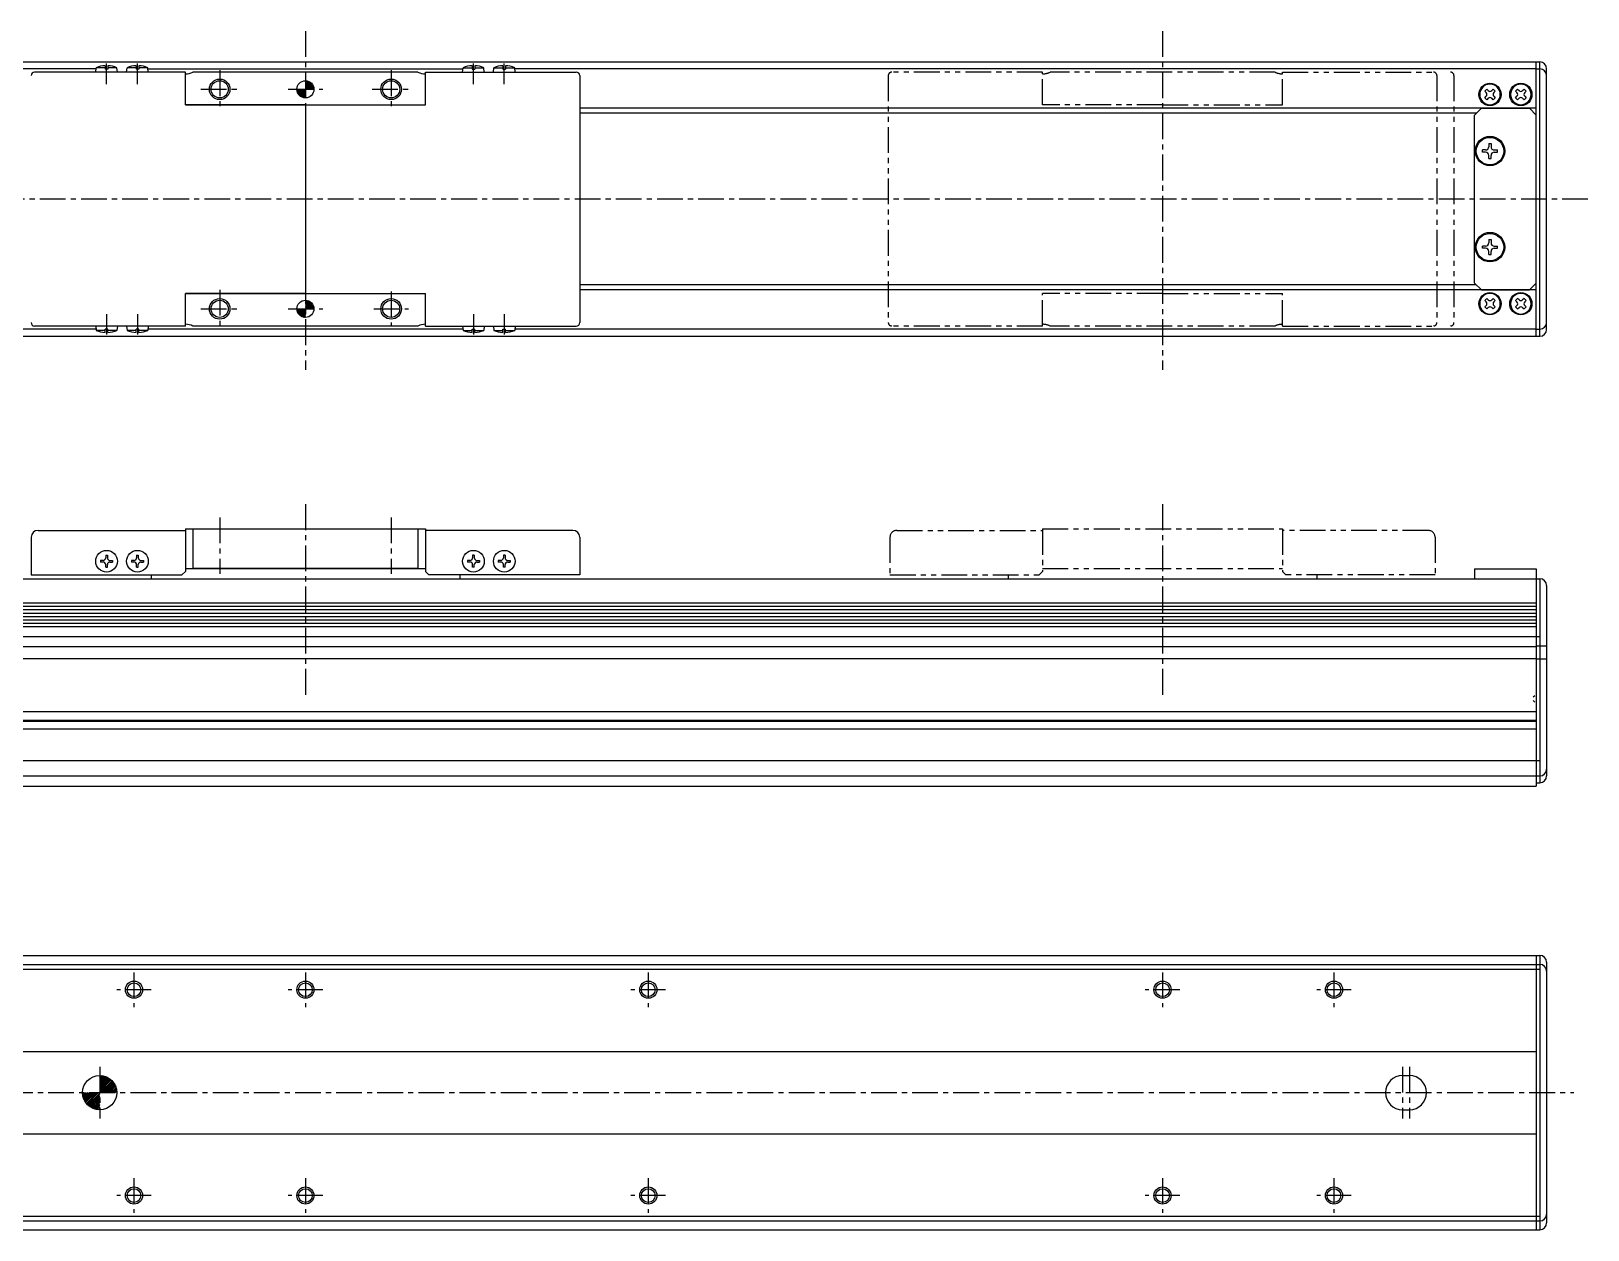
# Model space of a CAD drawing. Extents: x -644 to 149, y 157 to 558.
# Drawn here: x -304.8 to 149.3, y 208.3 to 557.7 of the extents above; entities that cross this region are included whole.
import ezdxf

# ---------------------------------------------------------------- set-up
doc = ezdxf.new("R2010")
doc.units = 0
for name, pattern in [('CENTER', [12, 7.5, -1.5, 1.5, -1.5]), ('CONTINOUS', [0]), ('PHANTOM', [15, 7.5, -1.5, 1.5, -1.5, 1.5, -1.5])]:
    doc.linetypes.add(name, pattern=pattern)
doc.layers.get('0').update_dxf_attribs({"linetype": 'CONTINUOUS'})
doc.layers.add('CENTER', color=1, linetype='CENTER')

# ---------------------------------------------------------------- blocks, each defined once
blk = doc.blocks.new('*X6')
at = {"color": 0}
for p, q in [((-224.77, 479.18), (-224.72, 479.23)), ((-224.77, 478.95), (-224.51, 479.22)), ((-224.77, 478.73), (-224.31, 479.19)), ((-224.77, 478.51), (-224.13, 479.15)), ((-224.77, 478.28), (-223.96, 479.1)), ((-224.77, 478.06), (-223.8, 479.03)), ((-224.77, 477.83), (-223.65, 478.96)), ((-224.77, 477.61), (-223.5, 478.88)), ((-224.77, 477.39), (-223.36, 478.8)), ((-224.77, 477.16), (-223.23, 478.7)), ((-224.77, 476.94), (-223.11, 478.6)), ((-224.76, 476.73), (-223, 478.49)), ((-224.53, 476.73), (-222.89, 478.38)), ((-224.31, 476.73), (-222.79, 478.25)), ((-224.09, 476.73), (-222.7, 478.12)), ((-223.86, 476.73), (-222.61, 477.99)), ((-223.64, 476.73), (-222.53, 477.84)), ((-223.42, 476.73), (-222.46, 477.69)), ((-223.19, 476.73), (-222.4, 477.52)), ((-222.97, 476.73), (-222.35, 477.35)), ((-222.75, 476.73), (-222.31, 477.17)), ((-222.52, 476.73), (-222.28, 476.97)), ((-222.3, 476.73), (-222.27, 476.76)), ((-227.27, 476.68), (-227.22, 476.73)), ((-227.26, 476.47), (-226.99, 476.73)), ((-227.23, 476.27), (-226.77, 476.73)), ((-227.19, 476.09), (-226.55, 476.73)), ((-227.14, 475.92), (-226.32, 476.73)), ((-227.07, 475.76), (-226.1, 476.73)), ((-227, 475.6), (-225.88, 476.73)), ((-226.92, 475.46), (-225.65, 476.73)), ((-226.84, 475.32), (-225.43, 476.73)), ((-226.74, 475.19), (-225.21, 476.73)), ((-226.64, 475.07), (-224.98, 476.73)), ((-226.53, 474.96), (-224.77, 476.72)), ((-226.42, 474.85), (-224.77, 476.49)), ((-226.29, 474.75), (-224.77, 476.27)), ((-226.16, 474.65), (-224.77, 476.05)), ((-226.03, 474.57), (-224.77, 475.82)), ((-225.88, 474.49), (-224.77, 475.6)), ((-225.73, 474.42), (-224.77, 475.38)), ((-225.56, 474.36), (-224.77, 475.15)), ((-225.39, 474.31), (-224.77, 474.93)), ((-225.21, 474.27), (-224.77, 474.7)), ((-225.01, 474.24), (-224.77, 474.48)), ((-224.8, 474.23), (-224.77, 474.26))]:
    blk.add_line(p, q, dxfattribs=at)
blk = doc.blocks.new('*X7')
at = {"color": 0}
for p, q in [((-227.27, 540.63), (-227.17, 540.73)), ((-227.25, 540.42), (-226.95, 540.73)), ((-227.22, 540.23), (-226.72, 540.73)), ((-227.18, 540.05), (-226.5, 540.73)), ((-227.12, 539.88), (-226.27, 540.73)), ((-227.06, 539.72), (-226.05, 540.73)), ((-226.99, 539.57), (-225.83, 540.73)), ((-226.91, 539.43), (-225.6, 540.73)), ((-226.82, 539.29), (-225.38, 540.73)), ((-226.72, 539.17), (-225.16, 540.73)), ((-226.62, 539.05), (-224.93, 540.73)), ((-226.51, 538.93), (-224.77, 540.67)), ((-226.39, 538.83), (-224.77, 540.44)), ((-224.77, 543.13), (-224.67, 543.23)), ((-224.77, 542.9), (-224.46, 543.21)), ((-224.77, 542.68), (-224.27, 543.18)), ((-224.77, 542.46), (-224.09, 543.14)), ((-224.77, 542.23), (-223.92, 543.08)), ((-224.77, 542.01), (-223.76, 543.02)), ((-224.77, 541.79), (-223.61, 542.95)), ((-224.77, 541.56), (-223.47, 542.87)), ((-224.77, 541.34), (-223.34, 542.78)), ((-224.77, 541.12), (-223.21, 542.68)), ((-224.77, 540.89), (-223.09, 542.58)), ((-224.71, 540.73), (-222.97, 542.47)), ((-224.49, 540.73), (-222.87, 542.35)), ((-224.26, 540.73), (-222.77, 542.23)), ((-224.04, 540.73), (-222.68, 542.09)), ((-223.82, 540.73), (-222.59, 541.95)), ((-223.59, 540.73), (-222.52, 541.81)), ((-223.37, 540.73), (-222.45, 541.65)), ((-223.14, 540.73), (-222.39, 541.49)), ((-222.92, 540.73), (-222.34, 541.31)), ((-222.7, 540.73), (-222.3, 541.12)), ((-222.47, 540.73), (-222.28, 540.92)), ((-226.27, 538.73), (-224.77, 540.22)), ((-226.14, 538.64), (-224.77, 540)), ((-226, 538.55), (-224.77, 539.77)), ((-225.85, 538.47), (-224.77, 539.55)), ((-225.69, 538.41), (-224.77, 539.33)), ((-225.53, 538.35), (-224.77, 539.1)), ((-225.35, 538.3), (-224.77, 538.88)), ((-225.17, 538.26), (-224.77, 538.66)), ((-224.97, 538.24), (-224.77, 538.43))]:
    blk.add_line(p, q, dxfattribs=at)
blk = doc.blocks.new('*X8')
at = {"color": 0}
for p, q in [((-284.77, 253.05), (-284.58, 253.25)), ((-284.77, 252.6), (-284.16, 253.21)), ((-284.77, 252.16), (-283.78, 253.15)), ((-284.77, 251.71), (-283.42, 253.06)), ((-284.77, 251.26), (-283.08, 252.96)), ((-284.77, 250.82), (-282.76, 252.83)), ((-284.77, 250.37), (-282.46, 252.68)), ((-284.77, 249.92), (-282.17, 252.52)), ((-284.77, 249.47), (-281.9, 252.34)), ((-284.77, 249.03), (-281.65, 252.15)), ((-284.77, 248.58), (-281.41, 251.95)), ((-284.65, 248.25), (-281.18, 251.73)), ((-284.21, 248.25), (-280.97, 251.49)), ((-283.76, 248.25), (-280.77, 251.24)), ((-283.31, 248.25), (-280.58, 250.98)), ((-282.87, 248.25), (-280.41, 250.7)), ((-282.42, 248.25), (-280.26, 250.41)), ((-281.97, 248.25), (-280.13, 250.1)), ((-281.52, 248.25), (-280.01, 249.77)), ((-289.77, 248.06), (-289.57, 248.25)), ((-289.74, 247.64), (-289.13, 248.25)), ((-289.67, 247.26), (-288.68, 248.25)), ((-289.59, 246.9), (-288.23, 248.25)), ((-289.48, 246.56), (-287.78, 248.25)), ((-289.35, 246.24), (-287.34, 248.25)), ((-289.2, 245.94), (-286.89, 248.25)), ((-289.04, 245.65), (-286.44, 248.25)), ((-288.87, 245.38), (-286, 248.25)), ((-288.67, 245.12), (-285.55, 248.25)), ((-288.47, 244.88), (-285.1, 248.25)), ((-288.25, 244.66), (-284.77, 248.13)), ((-288.01, 244.44), (-284.77, 247.69)), ((-287.77, 244.25), (-284.77, 247.24)), ((-287.5, 244.06), (-284.77, 246.79)), ((-287.22, 243.89), (-284.77, 246.34)), ((-286.93, 243.74), (-284.77, 245.9)), ((-286.62, 243.6), (-284.77, 245.45)), ((-281.08, 248.25), (-279.91, 249.42)), ((-280.63, 248.25), (-279.84, 249.04)), ((-280.18, 248.25), (-279.79, 248.64)), ((-286.29, 243.49), (-284.77, 245)), ((-285.94, 243.39), (-284.77, 244.55)), ((-285.57, 243.31), (-284.77, 244.11)), ((-285.17, 243.27), (-284.77, 243.66))]:
    blk.add_line(p, q, dxfattribs=at)

msp = doc.modelspace()

# ---------------------------------------------------------------- linework, layer by layer
at = {"color": 7, "linetype": 'CONTINOUS'}
for p, q in [((-470.77, 548.73), (135.23, 548.73)), ((-285.92, 546.66), (-469.77, 546.66)), ((-259.77, 545.73), (-303.77, 545.73)), ((-285.92, 545.73), (-285.81, 547.03)), ((-283.17, 547.03), (-285.81, 547.03)), ((-283.17, 547.62), (-283.17, 546.63)), ((-282.37, 546.63), (-283.17, 546.63)), ((-282.37, 547.62), (-282.37, 546.63)), ((-279.74, 547.03), (-282.37, 547.03)), ((-279.62, 545.73), (-279.74, 547.03)), ((-276.92, 545.73), (-276.81, 547.03)), ((-274.17, 547.03), (-276.81, 547.03)), ((-274.17, 547.62), (-274.17, 546.63)), ((-273.37, 546.63), (-274.17, 546.63)), ((-273.37, 547.62), (-273.37, 546.63)), ((-270.74, 547.03), (-273.37, 547.03)), ((-270.62, 545.73), (-270.74, 547.03)), ((-270.62, 546.66), (-178.92, 546.66)), ((-259.77, 536.23), (-259.77, 545.73)), ((-191.95, 545.73), (-257.59, 545.73)), ((-189.77, 545.73), (-145.77, 545.73)), ((-189.77, 536.23), (-189.77, 545.73)), ((-178.92, 545.73), (-178.81, 547.03)), ((-178.81, 547.03), (-176.17, 547.03)), ((-176.17, 547.62), (-176.17, 546.63)), ((-176.17, 546.63), (-175.37, 546.63)), ((-175.37, 547.62), (-175.37, 546.63)), ((-175.37, 547.03), (-172.74, 547.03)), ((-172.62, 545.73), (-172.74, 547.03)), ((-169.92, 545.73), (-169.81, 547.03)), ((-169.81, 547.03), (-167.17, 547.03)), ((-167.17, 547.62), (-167.17, 546.63)), ((-167.17, 546.63), (-166.37, 546.63)), ((-166.37, 547.62), (-166.37, 546.63)), ((-166.37, 547.03), (-163.74, 547.03)), ((-163.62, 545.73), (-163.74, 547.03)), ((134.23, 546.66), (-163.62, 546.66)), ((134.23, 468.73), (134.23, 548.73)), ((134.23, 546.66), (135.23, 546.66)), ((135.23, 468.73), (135.23, 548.73)), ((137.23, 470.73), (137.23, 546.73)), ((-144.77, 544.73), (-144.77, 472.73)), ((119.19, 540.17), (119.79, 540.77)), ((119.79, 540.77), (120.2, 540.36)), ((121.25, 540.36), (121.66, 540.77)), ((121.66, 540.77), (122.27, 540.17)), ((128.19, 540.17), (128.79, 540.77)), ((128.79, 540.77), (129.2, 540.36)), ((130.25, 540.36), (130.66, 540.77)), ((130.66, 540.77), (131.27, 540.17)), ((-259.77, 536.23), (-189.77, 536.23)), ((-224.77, 536.23), (-259.77, 536.23)), ((-224.77, 536.23), (-224.77, 481.23)), ((-224.77, 536.23), (-189.77, 536.23)), ((119.6, 539.76), (119.19, 540.17)), ((119.19, 538.29), (119.6, 538.71)), ((119.79, 537.69), (119.19, 538.29)), ((120.2, 538.11), (119.79, 537.69)), ((121.66, 537.69), (121.25, 538.11)), ((122.27, 538.29), (121.66, 537.69)), ((122.27, 540.17), (121.85, 539.76)), ((121.85, 538.71), (122.27, 538.29)), ((128.6, 539.76), (128.19, 540.17)), ((128.19, 538.29), (128.6, 538.71)), ((128.79, 537.69), (128.19, 538.29)), ((129.2, 538.11), (128.79, 537.69)), ((130.66, 537.69), (130.25, 538.11)), ((131.27, 538.29), (130.66, 537.69)), ((131.27, 540.17), (130.85, 539.76)), ((130.85, 538.71), (131.27, 538.29)), ((134.23, 535.23), (-144.77, 535.23)), ((116.73, 533.73), (-144.77, 533.73)), ((116.23, 533.23), (118.23, 535.23)), ((116.23, 484.23), (116.23, 533.23)), ((118.23, 535.23), (132.23, 535.23)), ((134.23, 533.23), (132.23, 535.23)), ((134.23, 484.23), (134.23, 533.23)), ((118.53, 522.42), (118.53, 523.05)), ((119.47, 523.05), (118.53, 523.05)), ((119.47, 522.42), (118.53, 522.42)), ((120.41, 524.93), (120.41, 523.99)), ((120.41, 524.93), (121.04, 524.93)), ((121.04, 524.93), (121.04, 523.99)), ((121.98, 523.05), (122.93, 523.05)), ((121.98, 522.42), (122.93, 522.42)), ((122.93, 522.42), (122.93, 523.05)), ((120.41, 520.53), (120.41, 521.48)), ((120.41, 520.53), (121.04, 520.53)), ((121.04, 520.53), (121.04, 521.48)), ((118.53, 494.42), (118.53, 495.05)), ((119.47, 495.05), (118.53, 495.05)), ((120.41, 496.93), (120.41, 495.99)), ((120.41, 496.93), (121.04, 496.93)), ((121.04, 496.93), (121.04, 495.99)), ((121.98, 495.05), (122.93, 495.05)), ((122.93, 494.42), (122.93, 495.05)), ((119.47, 494.42), (118.53, 494.42)), ((120.41, 492.53), (120.41, 493.48)), ((120.41, 492.53), (121.04, 492.53)), ((121.04, 492.53), (121.04, 493.48)), ((121.98, 494.42), (122.93, 494.42)), ((116.73, 483.73), (-144.77, 483.73)), ((134.23, 482.23), (-144.77, 482.23)), ((118.23, 482.23), (116.23, 484.23)), ((118.23, 482.23), (132.23, 482.23)), ((132.23, 482.23), (134.23, 484.23)), ((-259.77, 471.73), (-259.77, 481.23)), ((-259.77, 481.23), (-189.77, 481.23)), ((-224.77, 481.23), (-259.77, 481.23)), ((-224.77, 481.23), (-189.77, 481.23)), ((-189.77, 471.73), (-189.77, 481.23)), ((119.79, 479.77), (119.19, 479.17)), ((119.19, 479.17), (119.6, 478.76)), ((119.6, 477.71), (119.19, 477.29)), ((119.19, 477.29), (119.79, 476.69)), ((120.2, 479.36), (119.79, 479.77)), ((119.79, 476.69), (120.2, 477.11)), ((121.66, 479.77), (121.25, 479.36)), ((121.25, 477.11), (121.66, 476.69)), ((122.27, 479.17), (121.66, 479.77)), ((121.66, 476.69), (122.27, 477.29)), ((121.85, 478.76), (122.27, 479.17)), ((122.27, 477.29), (121.85, 477.71)), ((128.79, 479.77), (128.19, 479.17)), ((128.19, 479.17), (128.6, 478.76)), ((128.6, 477.71), (128.19, 477.29)), ((128.19, 477.29), (128.79, 476.69)), ((129.2, 479.36), (128.79, 479.77)), ((128.79, 476.69), (129.2, 477.11)), ((130.66, 479.77), (130.25, 479.36)), ((130.25, 477.11), (130.66, 476.69)), ((131.27, 479.17), (130.66, 479.77)), ((130.66, 476.69), (131.27, 477.29)), ((130.85, 478.76), (131.27, 479.17)), ((131.27, 477.29), (130.85, 477.71)), ((-470.77, 468.73), (135.23, 468.73)), ((-285.92, 470.8), (-469.77, 470.8)), ((-259.77, 471.73), (-303.77, 471.73)), ((-285.92, 471.73), (-285.81, 470.43)), ((-283.17, 470.43), (-285.81, 470.43)), ((-282.37, 470.83), (-283.17, 470.83)), ((-283.17, 469.84), (-283.17, 470.83)), ((-282.37, 469.84), (-282.37, 470.83)), ((-279.74, 470.43), (-282.37, 470.43)), ((-279.62, 471.73), (-279.74, 470.43)), ((-276.92, 471.73), (-276.81, 470.43)), ((-274.17, 470.43), (-276.81, 470.43)), ((-274.17, 469.84), (-274.17, 470.83)), ((-273.37, 470.83), (-274.17, 470.83)), ((-273.37, 469.84), (-273.37, 470.83)), ((-270.74, 470.43), (-273.37, 470.43)), ((-270.62, 471.73), (-270.74, 470.43)), ((-178.92, 470.8), (-270.62, 470.8)), ((-191.95, 471.73), (-257.59, 471.73)), ((-189.77, 471.73), (-145.77, 471.73)), ((-178.92, 471.73), (-178.81, 470.43)), ((-178.81, 470.43), (-176.17, 470.43)), ((-176.17, 469.84), (-176.17, 470.83)), ((-176.17, 470.83), (-175.37, 470.83)), ((-175.37, 469.84), (-175.37, 470.83)), ((-175.37, 470.43), (-172.74, 470.43)), ((-172.62, 471.73), (-172.74, 470.43)), ((-169.92, 471.73), (-169.81, 470.43)), ((-169.81, 470.43), (-167.17, 470.43)), ((-167.17, 470.83), (-166.37, 470.83)), ((-167.17, 469.84), (-167.17, 470.83)), ((-166.37, 469.84), (-166.37, 470.83)), ((-166.37, 470.43), (-163.74, 470.43)), ((-163.62, 471.73), (-163.74, 470.43)), ((134.23, 470.8), (-163.62, 470.8)), ((134.23, 470.8), (135.23, 470.8)), ((-304.77, 410.16), (-304.77, 399.16)), ((-302.77, 412.16), (-259.77, 412.16)), ((-259.77, 412.56), (-189.77, 412.56)), ((-259.77, 412.56), (-259.77, 400.16)), ((-257.59, 412.56), (-257.59, 401.09)), ((-191.95, 412.56), (-191.95, 401.09)), ((-189.77, 412.56), (-189.77, 400.16)), ((-146.77, 412.16), (-189.77, 412.16)), ((-144.77, 410.16), (-144.77, 399.16)), ((-283.02, 404.91), (-282.52, 404.91)), ((-283.02, 404.91), (-283.02, 404.16)), ((-282.52, 404.91), (-282.52, 404.16)), ((-274.02, 404.91), (-273.52, 404.91)), ((-274.02, 404.91), (-274.02, 404.16)), ((-273.52, 404.91), (-273.52, 404.16)), ((-176.02, 404.91), (-176.02, 404.16)), ((-175.52, 404.91), (-176.02, 404.91)), ((-175.52, 404.91), (-175.52, 404.16)), ((-167.02, 404.91), (-167.02, 404.16)), ((-166.52, 404.91), (-167.02, 404.91)), ((-166.52, 404.91), (-166.52, 404.16)), ((-283.77, 403.41), (-284.52, 403.41)), ((-284.52, 403.41), (-284.52, 402.91)), ((-283.77, 402.91), (-284.52, 402.91)), ((-283.02, 401.41), (-283.02, 402.16)), ((-283.02, 401.41), (-282.52, 401.41)), ((-282.52, 401.41), (-282.52, 402.16)), ((-281.78, 403.41), (-281.02, 403.41)), ((-281.78, 402.91), (-281.02, 402.91)), ((-281.02, 403.41), (-281.02, 402.91)), ((-274.77, 403.41), (-275.52, 403.41)), ((-275.52, 403.41), (-275.52, 402.91)), ((-274.77, 402.91), (-275.52, 402.91)), ((-274.02, 401.41), (-274.02, 402.16)), ((-274.02, 401.41), (-273.52, 401.41)), ((-273.52, 401.41), (-273.52, 402.16)), ((-272.78, 403.41), (-272.02, 403.41)), ((-272.78, 402.91), (-272.02, 402.91)), ((-272.02, 403.41), (-272.02, 402.91)), ((-260.77, 399.16), (-259.77, 400.16)), ((-259.77, 401.09), (-189.77, 401.09)), ((-257.59, 401.12), (-191.95, 401.12)), ((-188.77, 399.16), (-189.77, 400.16)), ((-176.77, 403.41), (-177.52, 403.41)), ((-177.52, 403.41), (-177.52, 402.91)), ((-176.77, 402.91), (-177.52, 402.91)), ((-176.02, 401.41), (-176.02, 402.16)), ((-175.52, 401.41), (-176.02, 401.41)), ((-175.52, 401.41), (-175.52, 402.16)), ((-174.78, 403.41), (-174.02, 403.41)), ((-174.78, 402.91), (-174.02, 402.91)), ((-174.02, 403.41), (-174.02, 402.91)), ((-167.77, 403.41), (-168.52, 403.41)), ((-168.52, 403.41), (-168.52, 402.91)), ((-167.77, 402.91), (-168.52, 402.91)), ((-167.02, 401.41), (-167.02, 402.16)), ((-166.52, 401.41), (-167.02, 401.41)), ((-166.52, 401.41), (-166.52, 402.16)), ((-165.78, 403.41), (-165.02, 403.41)), ((-165.78, 402.91), (-165.02, 402.91)), ((-165.02, 403.41), (-165.02, 402.91)), ((116.23, 400.96), (134.23, 400.96)), ((116.23, 400.96), (116.23, 398.06)), ((134.23, 400.96), (134.23, 398.06)), ((-470.77, 398.06), (135.23, 398.06)), ((-304.77, 399.16), (-260.77, 399.16)), ((-269.77, 399.16), (-269.77, 398.06)), ((-144.77, 399.16), (-188.77, 399.16)), ((-179.77, 399.16), (-179.77, 398.06)), ((134.23, 398.06), (134.23, 337.56)), ((135.23, 398.06), (135.23, 338.56)), ((137.23, 396.06), (137.23, 340.56)), ((-469.77, 391.04), (134.23, 391.04)), ((-469.77, 390.05), (134.23, 390.05)), ((-469.77, 389.06), (134.23, 389.06)), ((-469.77, 388.06), (134.23, 388.06)), ((-469.77, 387.07), (134.23, 387.07)), ((-469.77, 386.08), (134.23, 386.08)), ((-469.77, 385.09), (134.23, 385.09)), ((-469.77, 384.09), (134.23, 384.09)), ((-470.77, 381.18), (135.23, 381.18)), ((-469.77, 378.31), (134.23, 378.31)), ((134.23, 378.46), (137.23, 378.46)), ((-469.77, 374.81), (134.23, 374.81)), ((134.23, 374.66), (137.23, 374.66)), ((133.35, 363.59), (133.77, 364)), ((-472.77, 359.4), (134.23, 359.4)), ((133.77, 362.12), (133.35, 362.54)), ((-472.77, 354.33), (134.23, 354.33)), ((-469.77, 356.86), (134.23, 356.86)), ((-469.77, 356.56), (134.23, 356.56)), ((-470.77, 345.06), (135.23, 345.06)), ((-470.77, 340.56), (135.23, 340.56)), ((-469.77, 337.56), (134.23, 337.56)), ((134.23, 338.56), (135.23, 338.56)), ((-470.77, 288.25), (135.23, 288.25)), ((134.23, 288.25), (134.23, 208.25)), ((135.23, 288.25), (135.23, 208.25)), ((137.23, 286.25), (137.23, 210.25)), ((-470.77, 285.65), (135.23, 285.65)), ((-470.77, 284.25), (135.23, 284.25)), ((-469.77, 260.25), (134.23, 260.25)), ((95.23, 253.25), (97.23, 253.25)), ((95.23, 243.25), (97.23, 243.25)), ((-469.77, 236.25), (134.23, 236.25)), ((-470.77, 212.25), (135.23, 212.25)), ((-470.77, 210.85), (135.23, 210.85)), ((-470.77, 208.25), (135.23, 208.25))]:
    msp.add_line(p, q, dxfattribs=at)
at = {"color": 3, "linetype": 'PHANTOM'}
for p, q in [((-9.77, 545.73), (-53.77, 545.73)), ((-9.77, 536.23), (-9.77, 545.73)), ((58.05, 545.73), (-7.59, 545.73)), ((60.23, 545.73), (104.23, 545.73)), ((60.23, 536.23), (60.23, 545.73)), ((-54.77, 544.73), (-54.77, 472.73)), ((105.23, 544.73), (105.23, 472.73)), ((110.23, 544.73), (110.23, 472.73)), ((25.23, 536.23), (-9.77, 536.23)), ((25.23, 536.23), (60.23, 536.23)), ((25.23, 481.23), (-9.77, 481.23)), ((-9.77, 471.73), (-9.77, 481.23)), ((25.23, 481.23), (60.23, 481.23)), ((60.23, 471.73), (60.23, 481.23)), ((-9.77, 471.73), (-53.77, 471.73)), ((58.05, 471.73), (-7.59, 471.73)), ((60.23, 471.73), (104.23, 471.73)), ((-54.27, 410.16), (-54.27, 399.16)), ((-52.27, 412.16), (-9.77, 412.16)), ((-9.77, 412.56), (60.23, 412.56)), ((-9.77, 412.56), (-9.77, 400.16)), ((60.23, 412.56), (60.23, 400.16)), ((102.73, 412.16), (60.23, 412.16)), ((104.73, 410.16), (104.73, 399.16)), ((-10.77, 399.16), (-9.77, 400.16)), ((-9.77, 401.09), (60.23, 401.09)), ((61.23, 399.16), (60.23, 400.16)), ((-54.27, 399.16), (-10.77, 399.16)), ((-19.77, 399.16), (-19.77, 398.06)), ((104.73, 399.16), (61.23, 399.16)), ((70.23, 399.16), (70.23, 398.06))]:
    msp.add_line(p, q, dxfattribs=at)
at = {"color": 7, "linetype": 'CONTINOUS'}
for centre, radius in [((-249.77, 540.73), 3), ((-249.77, 540.73), 2.5), ((-224.77, 540.73), 2.5), ((-199.77, 540.73), 3), ((-199.77, 540.73), 2.5), ((120.73, 539.23), 3.25), ((129.73, 539.23), 3.25), ((120.73, 522.73), 4.3), ((120.73, 522.73), 4), ((120.73, 494.73), 4.3), ((120.73, 494.73), 4), ((120.73, 478.23), 3.25), ((129.73, 478.23), 3.25), ((-249.77, 476.73), 3), ((-249.77, 476.73), 2.5), ((-224.77, 476.73), 2.5), ((-199.77, 476.73), 3), ((-199.77, 476.73), 2.5), ((-282.77, 403.16), 3.15), ((-273.77, 403.16), 3.15), ((-175.77, 403.16), 3.15), ((-166.77, 403.16), 3.15), ((-274.77, 278.25), 2.5), ((-274.77, 278.25), 2), ((-224.77, 278.25), 2.5), ((-224.77, 278.25), 2), ((-124.77, 278.25), 2.5), ((-124.77, 278.25), 2), ((25.23, 278.25), 2.5), ((25.23, 278.25), 2), ((75.23, 278.25), 2.5), ((75.23, 278.25), 2), ((-284.77, 248.25), 5), ((-274.77, 218.25), 2.5), ((-274.77, 218.25), 2), ((-224.77, 218.25), 2.5), ((-224.77, 218.25), 2), ((-124.77, 218.25), 2.5), ((-124.77, 218.25), 2), ((25.23, 218.25), 2.5), ((25.23, 218.25), 2), ((75.23, 218.25), 2.5), ((75.23, 218.25), 2)]:
    msp.add_circle(centre, radius, dxfattribs=at)
for centre, radius, start, end in [((-303.77, 544.73), 1, 90, 180), ((-282.77, 539.65), 7.98, 92.8723, 112.3565), ((-282.77, 539.65), 7.98, 67.6435, 87.1277), ((-273.77, 539.65), 7.98, 92.8723, 112.3565), ((-273.77, 539.65), 7.98, 67.6435, 87.1277), ((-259.77, 550.23), 5, 270, 295.8419), ((-189.77, 550.23), 5, 244.1581, 270), ((-175.77, 539.65), 7.98, 92.8723, 112.3565), ((-175.77, 539.65), 7.98, 67.6435, 87.1277), ((-166.77, 539.65), 7.98, 92.8723, 112.3565), ((-166.77, 539.65), 7.98, 67.6435, 87.1277), ((-145.77, 544.73), 1, 0, 90), ((135.23, 546.73), 2, 0, 90), ((135.23, 544.66), 2, 0, 90), ((120.73, 539.23), 3, 0.0003, 0), ((120.73, 540.88), 0.742, 225, 315), ((129.73, 539.23), 3, 0.0003, 0), ((129.73, 540.88), 0.742, 225, 315), ((119.08, 539.23), 0.742, 315, 44.9999), ((120.73, 537.58), 0.742, 45, 134.9999), ((122.38, 539.23), 0.742, 135, 224.9999), ((128.08, 539.23), 0.742, 315, 44.9999), ((129.73, 537.58), 0.742, 45, 134.9999), ((131.38, 539.23), 0.742, 135, 224.9999), ((119.47, 523.99), 0.94, 270, 0), ((119.47, 521.48), 0.94, 0, 90.0001), ((121.98, 523.99), 0.94, 180, 270), ((121.98, 521.48), 0.94, 90, 180), ((119.47, 495.99), 0.94, 270, 0), ((121.98, 495.99), 0.94, 180, 270), ((119.47, 493.48), 0.94, 0, 90.0001), ((121.98, 493.48), 0.94, 90, 180), ((120.73, 478.23), 3, 0, 359.9997), ((119.08, 478.23), 0.742, 315.0001, 45), ((120.73, 479.88), 0.742, 225.0001, 315), ((120.73, 476.58), 0.742, 45, 135), ((122.38, 478.23), 0.742, 135.0001, 225), ((129.73, 478.23), 3, 0, 359.9997), ((128.08, 478.23), 0.742, 315.0001, 45), ((129.73, 479.88), 0.742, 225.0001, 315), ((129.73, 476.58), 0.742, 45, 135), ((131.38, 478.23), 0.742, 135.0001, 225), ((-303.77, 472.73), 1, 180, 270), ((-259.77, 467.23), 5, 64.1581, 90), ((-189.77, 467.23), 5, 90, 115.8419), ((-145.77, 472.73), 1, 270, 0), ((135.23, 472.8), 2, 270, 0), ((-282.77, 477.81), 7.98, 247.6435, 267.1277), ((-282.77, 477.81), 7.98, 272.8723, 292.3565), ((-273.77, 477.81), 7.98, 247.6435, 267.1277), ((-273.77, 477.81), 7.98, 272.8723, 292.3565), ((-175.77, 477.81), 7.98, 247.6435, 267.1277), ((-175.77, 477.81), 7.98, 272.8723, 292.3565), ((-166.77, 477.81), 7.98, 247.6435, 267.1277), ((-166.77, 477.81), 7.98, 272.8723, 292.3565), ((135.23, 470.73), 2, 270, 0), ((-302.77, 410.16), 2, 90, 180), ((-146.77, 410.16), 2, 0, 90), ((-283.77, 404.16), 0.748, 270, 0), ((-281.78, 404.16), 0.748, 180, 270), ((-274.77, 404.16), 0.748, 270, 0), ((-272.78, 404.16), 0.748, 180, 270), ((-176.77, 404.16), 0.748, 270, 0), ((-174.78, 404.16), 0.748, 180, 270), ((-167.77, 404.16), 0.748, 270, 0), ((-165.78, 404.16), 0.748, 180, 270), ((-283.77, 402.16), 0.748, 0, 90.0001), ((-281.78, 402.16), 0.748, 90, 180), ((-274.77, 402.16), 0.748, 0, 90.0001), ((-272.78, 402.16), 0.748, 90, 180), ((-176.77, 402.16), 0.748, 360, 90), ((-174.78, 402.16), 0.748, 89.9999, 180), ((-167.77, 402.16), 0.748, 360, 90), ((-165.78, 402.16), 0.748, 89.9999, 180), ((135.23, 396.06), 2, 0, 90), ((135.23, 342.56), 2, 270, 0), ((135.23, 340.56), 2, 270, 0), ((135.23, 286.25), 2, 0, 90), ((135.23, 283.65), 2, 0, 90), ((95.23, 248.25), 5, 90, 270), ((97.23, 248.25), 5, 270, 90), ((135.23, 212.85), 2, 270, 0), ((135.23, 210.25), 2, 270, 0)]:
    msp.add_arc(centre, radius, start, end, dxfattribs=at)
at = {"color": 3, "linetype": 'PHANTOM'}
for centre, radius, start, end in [((-53.77, 544.73), 1, 90, 180), ((-9.77, 550.23), 5, 270, 295.8419), ((60.23, 550.23), 5, 244.1581, 270), ((104.23, 544.73), 1, 0, 90), ((109.23, 544.73), 1, 0, 90), ((-53.77, 472.73), 1, 180, 270), ((-9.77, 467.23), 5, 64.1581, 90), ((60.23, 467.23), 5, 90, 115.8419), ((104.23, 472.73), 1, 270, 0), ((109.23, 472.73), 1, 270, 0), ((-52.27, 410.16), 2, 90, 180), ((102.73, 410.16), 2, 0, 90)]:
    msp.add_arc(centre, radius, start, end, dxfattribs=at)
at = {"layer": 'CENTER', "color": 1, "linetype": 'CENTER'}
for p, q in [((-224.77, 557.68), (-224.77, 458.91)), ((25.23, 557.68), (25.23, 458.91)), ((-282.77, 542.23), (-282.77, 548.23)), ((-273.77, 542.23), (-273.77, 548.23)), ((-249.77, 546.27), (-249.77, 535.19)), ((-199.77, 546.27), (-199.77, 535.19)), ((-175.77, 542.23), (-175.77, 548.23)), ((-166.77, 542.23), (-166.77, 548.23)), ((-255.31, 540.73), (-244.23, 540.73)), ((-229.81, 540.73), (-219.73, 540.73)), ((-205.31, 540.73), (-194.23, 540.73)), ((149.28, 508.73), (-509.96, 508.73)), ((-249.77, 482.27), (-249.77, 471.19)), ((-199.77, 481.77), (-199.77, 471.69)), ((-282.77, 475.23), (-282.77, 469.23)), ((-273.77, 475.23), (-273.77, 469.23)), ((-255.31, 476.73), (-244.23, 476.73)), ((-229.81, 476.73), (-219.73, 476.73)), ((-204.81, 476.73), (-194.73, 476.73)), ((-175.77, 475.23), (-175.77, 469.23)), ((-166.77, 475.23), (-166.77, 469.23)), ((-224.77, 419.76), (-224.77, 363.18)), ((25.23, 419.76), (25.23, 363.18)), ((-249.77, 415.88), (-249.77, 399.53)), ((-199.77, 415.88), (-199.77, 399.53)), ((-274.77, 283.29), (-274.77, 273.21)), ((-224.77, 283.29), (-224.77, 273.21)), ((-124.77, 283.29), (-124.77, 273.21)), ((25.23, 283.29), (25.23, 273.21)), ((75.23, 283.29), (75.23, 273.21)), ((-269.73, 278.25), (-279.81, 278.25)), ((-219.73, 278.25), (-229.81, 278.25)), ((-119.73, 278.25), (-129.81, 278.25)), ((30.27, 278.25), (20.19, 278.25)), ((80.27, 278.25), (70.19, 278.25)), ((-284.77, 255.79), (-284.77, 240.71)), ((95.23, 255.79), (95.23, 240.71)), ((97.23, 255.79), (97.23, 240.71)), ((-515.8, 248.25), (145.16, 248.25)), ((-274.77, 223.29), (-274.77, 213.21)), ((-224.77, 223.29), (-224.77, 213.21)), ((-124.77, 223.29), (-124.77, 213.21)), ((25.23, 223.29), (25.23, 213.21)), ((75.23, 223.29), (75.23, 213.21)), ((-269.73, 218.25), (-279.81, 218.25)), ((-219.73, 218.25), (-229.81, 218.25)), ((-119.73, 218.25), (-129.81, 218.25)), ((30.27, 218.25), (20.19, 218.25)), ((80.27, 218.25), (70.19, 218.25))]:
    msp.add_line(p, q, dxfattribs=at)

# ---------------------------------------------------------------- block references
at = {"color": 7, "linetype": 'CONTINUOUS'}
for name in ['*X7', '*X6', '*X8']:
    msp.add_blockref(name, (0, 0), dxfattribs=at)

doc.saveas('drawing.dxf')
